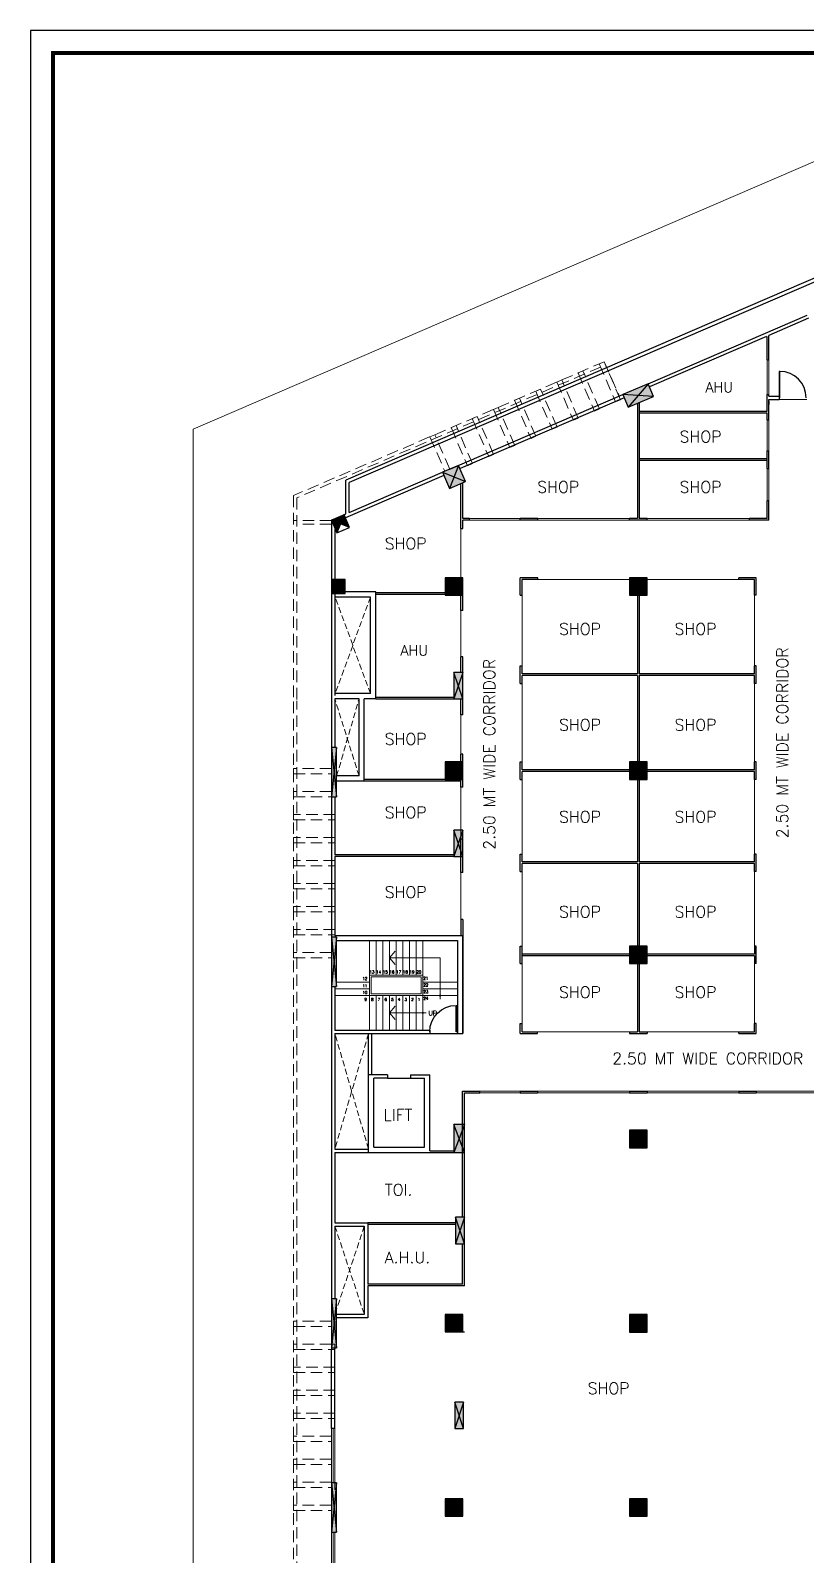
# Model space of a CAD drawing. Extents: x -14054 to 906348, y -36965 to 188562.
# Drawn here: x 159012 to 192694, y 74926 to 141154 of the extents above; entities that cross this region are included whole.
import ezdxf

# ---------------------------------------------------------------- set-up
doc = ezdxf.new("R2010")
doc.units = 0
doc.header["$LTSCALE"] = 1000
doc.header["$MEASUREMENT"] = 0
doc.linetypes.add('DASHED', pattern=[0.75, 0.5, -0.25])
doc.linetypes.add('HIDDEN', pattern=[0.375, 0.25, -0.125])
for name, color, linetype in [('BOR', 5, 'CONTINUOUS'), ('COL', 5, 'CONTINUOUS'), ('DOOR', 6, 'CONTINUOUS'), ('SOLID', 252, 'CONTINUOUS')]:
    doc.layers.add(name, color=color, linetype=linetype)
for name, color, linetype, lineweight in [('HIDDEN', 7, 'HIDDEN', 15), ('STAIR', 4, 'CONTINUOUS', 15), ('TEXT', 3, 'CONTINUOUS', 15), ('WALL', 2, 'CONTINUOUS', 30), ('WIN', 6, 'CONTINUOUS', 9)]:
    doc.layers.add(name, color=color, linetype=linetype, lineweight=lineweight)
doc.styles.add('ROMAN', font='ROMANS')

# ---------------------------------------------------------------- blocks, each defined once
blk = doc.blocks.new('*U46')
at = {"layer": 'SOLID'}
for points in [[(184954.55, 124789.35), (186056.5, 125264.43), (185818.96, 125815.41), (184717.01, 125340.33)], [(177199.25, 121270.99), (177897.15, 121571.87), (177596.27, 122269.77), (176898.36, 121968.89)], [(172070.76, 116709.38), (172670.76, 116709.38), (172670.76, 117309.38), (172070.76, 117309.38)], [(177012.76, 116629.38), (177772.76, 116629.38), (177772.76, 117389.38), (177012.76, 117389.38)], [(185012.76, 116629.38), (185772.76, 116629.38), (185772.76, 117389.38), (185012.76, 117389.38)], [(177392.76, 112124.38), (177772.76, 112124.38), (177772.76, 113274.38), (177392.76, 113274.38)], [(172070.76, 107877.88), (172300.76, 107877.88), (172300.76, 110012.88), (172070.76, 110012.88)], [(185012.76, 108629.38), (185772.76, 108629.38), (185772.76, 109389.38), (185012.76, 109389.38)], [(177392.76, 105276.88), (177772.76, 105276.88), (177772.76, 106426.88), (177392.76, 106426.88)], [(172070.76, 99642.88), (172300.76, 99642.88), (172300.76, 101777.88), (172070.76, 101777.88)], [(185012.76, 100629.38), (185772.76, 100629.38), (185772.76, 101389.38), (185012.76, 101389.38)], [(177392.76, 92427.38), (177842.76, 92427.38), (177842.76, 93647.38), (177392.76, 93647.38)], [(185012.76, 92633.38), (185772.76, 92633.38), (185772.76, 93393.38), (185012.76, 93393.38)], [(177462.76, 88464.38), (177842.76, 88464.38), (177842.76, 89614.38), (177462.76, 89614.38)], [(172070.76, 83941.88), (172300.76, 83941.88), (172300.76, 86076.88), (172070.76, 86076.88)], [(177012.76, 84633.38), (177772.76, 84633.38), (177772.76, 85393.38), (177012.76, 85393.38)], [(185012.76, 84629.38), (185772.76, 84629.38), (185772.76, 85389.38), (185012.76, 85389.38)], [(177432.76, 80438.38), (177812.76, 80438.38), (177812.76, 81588.38), (177432.76, 81588.38)], [(172070.76, 75941.88), (172300.76, 75941.88), (172300.76, 78076.88), (172070.76, 78076.88)], [(177012.76, 76633.38), (177772.76, 76633.38), (177772.76, 77393.38), (177012.76, 77393.38)], [(185012.76, 76629.38), (185772.76, 76629.38), (185772.76, 77389.38), (185012.76, 77389.38)]]:
    blk.add_hatch(color=256, dxfattribs=at).paths.add_polyline_path(points)
h = blk.add_hatch(color=256, dxfattribs=at)
h.paths.add_polyline_path([(172859.01, 119574.66), (172464.76, 119731.38), (172308.04, 119337.12)], flags=16)
h.paths.add_polyline_path([(172308.04, 119337.12), (172859.01, 119574.66), (172621.48, 120125.64), (172070.5, 119888.1)])
h = blk.add_hatch(color=256, dxfattribs=at)
h.paths.add_polyline_path([(177012.76, 108629.38), (177772.76, 108629.38), (177772.76, 109389.38), (177012.76, 109389.38)], flags=16)
edge = h.paths.add_edge_path()
edge.add_line((177772.76, 109389.38), (177012.76, 108629.38))
at = {"layer": 'BOR', "color": 2, "ltscale": 140}
blk.add_lwpolyline([(159012.48, 141154.49), (159012.48, 46410.42), (292146.11, 46410.42), (292146.11, 141154.49)], close=True, dxfattribs=at)
at = {"layer": 'BOR', "ltscale": 140, "const_width": 162.65}
blk.add_lwpolyline([(291170.2, 47386.33), (159988.39, 47386.33), (159988.39, 140178.57), (291170.2, 140178.57)], close=True, dxfattribs=at)
at = {"layer": 'COL', "color": 7}
for p, q in [((186056.5, 125264.43), (184717.01, 125340.33)), ((185818.96, 125815.41), (184954.55, 124789.35)), ((176898.36, 121968.89), (177897.15, 121571.87)), ((177596.27, 122269.77), (177199.25, 121270.99)), ((172859.01, 119574.66), (172070.5, 119888.1)), ((172621.48, 120125.64), (172308.04, 119337.12)), ((172670.76, 116709.38), (172070.76, 117309.38)), ((172670.76, 117309.38), (172070.76, 116709.38)), ((177772.76, 117389.38), (177012.76, 116629.38)), ((177012.76, 117389.38), (177772.76, 116629.38)), ((185772.76, 117389.38), (185012.76, 116629.38)), ((185012.76, 117389.38), (185772.76, 116629.38)), ((177772.76, 113274.38), (177392.76, 112124.38)), ((177772.76, 112124.38), (177392.76, 113274.38)), ((172070.76, 110012.88), (172300.76, 107877.88)), ((172300.76, 110012.88), (172070.76, 107877.88)), ((177772.76, 109389.38), (177012.76, 108629.38)), ((177012.76, 109389.38), (177772.76, 108629.38)), ((185772.76, 109389.38), (185012.76, 108629.38)), ((185012.76, 109389.38), (185772.76, 108629.38)), ((177772.76, 106426.88), (177392.76, 105276.88)), ((177772.76, 105276.88), (177392.76, 106426.88)), ((172070.76, 101777.88), (172300.76, 99642.88)), ((172300.76, 101777.88), (172070.76, 99642.88)), ((185772.76, 101389.38), (185012.76, 100629.38)), ((185012.76, 101389.38), (185772.76, 100629.38)), ((177842.76, 93647.38), (177392.76, 92427.38)), ((177842.76, 92427.38), (177392.76, 93647.38)), ((185772.76, 93393.38), (185012.76, 92633.38)), ((185012.76, 93393.38), (185772.76, 92633.38)), ((177842.76, 89614.38), (177462.76, 88464.38)), ((177842.76, 88464.38), (177462.76, 89614.38)), ((172070.76, 86076.88), (172300.76, 83941.88)), ((172300.76, 86076.88), (172070.76, 83941.88)), ((177772.76, 85393.38), (177012.76, 84633.38)), ((177012.76, 85393.38), (177772.76, 84633.38)), ((185772.76, 85389.38), (185012.76, 84629.38)), ((185012.76, 85389.38), (185772.76, 84629.38)), ((177812.76, 81588.38), (177432.76, 80438.38)), ((177812.76, 80438.38), (177432.76, 81588.38)), ((172070.76, 78076.88), (172300.76, 75941.88)), ((172300.76, 78076.88), (172070.76, 75941.88)), ((177772.76, 77393.38), (177012.76, 76633.38)), ((177012.76, 77393.38), (177772.76, 76633.38)), ((185772.76, 77389.38), (185012.76, 76629.38)), ((185012.76, 77389.38), (185772.76, 76629.38))]:
    blk.add_line(p, q, dxfattribs=at)
at = {"layer": 'COL'}
for points in [[(184954.55, 124789.35), (186056.5, 125264.43), (185818.96, 125815.41), (184717.01, 125340.33)], [(177199.25, 121270.99), (177897.15, 121571.87), (177596.27, 122269.77), (176898.36, 121968.89)], [(172308.04, 119337.12), (172859.01, 119574.66), (172621.48, 120125.64), (172070.5, 119888.1)], [(172070.76, 116709.38), (172670.76, 116709.38), (172670.76, 117309.38), (172070.76, 117309.38)], [(177012.76, 116629.38), (177772.76, 116629.38), (177772.76, 117389.38), (177012.76, 117389.38)], [(185012.76, 116629.38), (185772.76, 116629.38), (185772.76, 117389.38), (185012.76, 117389.38)], [(177392.76, 112124.38), (177772.76, 112124.38), (177772.76, 113274.38), (177392.76, 113274.38)], [(172070.76, 107877.88), (172300.76, 107877.88), (172300.76, 110012.88), (172070.76, 110012.88)], [(177012.76, 108629.38), (177772.76, 108629.38), (177772.76, 109389.38), (177012.76, 109389.38)], [(185012.76, 108629.38), (185772.76, 108629.38), (185772.76, 109389.38), (185012.76, 109389.38)], [(177392.76, 105276.88), (177772.76, 105276.88), (177772.76, 106426.88), (177392.76, 106426.88)], [(172070.76, 99642.88), (172300.76, 99642.88), (172300.76, 101777.88), (172070.76, 101777.88)], [(185012.76, 100629.38), (185772.76, 100629.38), (185772.76, 101389.38), (185012.76, 101389.38)], [(177392.76, 92427.38), (177842.76, 92427.38), (177842.76, 93647.38), (177392.76, 93647.38)], [(185012.76, 92633.38), (185772.76, 92633.38), (185772.76, 93393.38), (185012.76, 93393.38)], [(177462.76, 88464.38), (177842.76, 88464.38), (177842.76, 89614.38), (177462.76, 89614.38)], [(172070.76, 83941.88), (172300.76, 83941.88), (172300.76, 86076.88), (172070.76, 86076.88)], [(177012.76, 84633.38), (177772.76, 84633.38), (177772.76, 85393.38), (177012.76, 85393.38)], [(185012.76, 84629.38), (185772.76, 84629.38), (185772.76, 85389.38), (185012.76, 85389.38)], [(177432.76, 80438.38), (177812.76, 80438.38), (177812.76, 81588.38), (177432.76, 81588.38)], [(172070.76, 75941.88), (172300.76, 75941.88), (172300.76, 78076.88), (172070.76, 78076.88)], [(177012.76, 76633.38), (177772.76, 76633.38), (177772.76, 77393.38), (177012.76, 77393.38)], [(185012.76, 76629.38), (185772.76, 76629.38), (185772.76, 77389.38), (185012.76, 77389.38)]]:
    blk.add_lwpolyline(points, close=True, dxfattribs=at)
at = {"layer": 'DOOR'}
blk.add_line((176342.76, 97593.38), (177542.76, 97593.38), dxfattribs=at)
at = {"layer": 'DOOR', "linetype": 'Continuous'}
blk.add_line((174505.26, 95657.38), (175505.26, 95657.38), dxfattribs=at)
at = {"layer": 'DOOR'}
for points in [[(192681.36, 125201.24, 0.41421356), (191531.36, 126351.24), (191506.36, 126351.24), (191506.36, 125201.24), (191531.36, 125201.24), (191531.36, 126351.24)], [(176342.76, 97668.38, -0.41421356), (177492.76, 98818.38), (177517.76, 98818.38), (177517.76, 97668.38), (177492.76, 97668.38), (177492.76, 98818.38)]]:
    blk.add_lwpolyline(points, format="xyb", dxfattribs=at)
at = {"layer": 'HIDDEN'}
for p, q in [((173775.98, 112354.37), (172224.81, 116549.38)), ((173775.98, 116549.37), (172224.81, 112354.37)), ((173270.75, 108779.61), (172224.81, 112124.37)), ((172300.76, 108779.61), (173270.8, 112124.37)), ((173682.98, 97593.38), (172224.81, 92577.38)), ((173682.98, 92577.38), (172224.81, 97593.38)), ((173500.76, 89227.38), (172220.76, 85393.38)), ((172224.81, 89227.38), (173500.76, 85393.38))]:
    blk.add_line(p, q, dxfattribs=at)
at = {"layer": 'STAIR', "linetype": 'DASHED'}
for p, q in [((183909.01, 126768.55), (170427.6, 120956.03)), ((183757.19, 126539.75), (170577.6, 120857.35)), ((183909.01, 126768.55), (184583.75, 125262.64)), ((170427.6, 120956.03), (170427.62, 112035.64)), ((170577.6, 120857.35), (170577.62, 112035.64)), ((172077.6, 119870.6), (170427.6, 119870.6)), ((172077.6, 119720.6), (170577.6, 119720.6)), ((170427.53, 71010.24), (170427.75, 112035.65)), ((170577.53, 71160.24), (170577.75, 112035.65))]:
    blk.add_line(p, q, dxfattribs=at)
at = {"layer": 'STAIR'}
for p, q in [((173720.76, 100127.88), (173720.76, 101627.88)), ((174011.01, 100127.88), (174011.01, 101627.88)), ((174301.26, 100127.88), (174301.26, 101627.88)), ((174591.51, 100127.88), (174591.51, 101627.88)), ((174881.76, 100127.88), (174881.76, 101627.88)), ((175172.01, 100127.88), (175172.01, 101627.88)), ((175462.26, 100127.88), (175462.26, 101627.88)), ((175752.51, 100127.88), (175752.51, 101627.88)), ((176042.76, 100127.88), (176042.76, 101627.88)), ((172220.76, 99540.63), (173720.76, 99540.63)), ((172300.76, 99830.63), (173720.76, 99830.63)), ((177542.76, 99830.63), (176042.76, 99830.63)), ((177542.76, 99540.63), (176042.76, 99540.63)), ((172220.76, 99250.63), (173720.76, 99250.63)), ((173720.76, 99243.38), (173720.76, 97743.38)), ((174011.01, 97743.38), (174011.01, 99243.38)), ((174301.26, 97743.38), (174301.26, 99243.38)), ((174591.51, 97743.38), (174591.51, 99243.38)), ((174881.76, 97743.38), (174881.76, 99243.38)), ((175172.01, 97743.38), (175172.01, 99243.38)), ((175462.26, 97743.38), (175462.26, 99243.38)), ((175752.51, 97743.38), (175752.51, 99243.38)), ((177542.76, 99250.63), (176042.76, 99250.63)), ((176042.76, 97743.38), (176042.76, 99243.38))]:
    blk.add_line(p, q, dxfattribs=at)
at = {"layer": 'STAIR', "linetype": 'Continuous'}
for p, q in [((174591.51, 100877.88), (176792.76, 100877.88)), ((176792.76, 99093.38), (176792.76, 100877.88)), ((174591.51, 98493.38), (176192.76, 98493.38))]:
    blk.add_line(p, q, dxfattribs=at)
at = {"layer": 'STAIR', "linetype": 'DASHED'}
for points in [[(184621.66, 125115.64), (183909.01, 126768.55), (183697.8, 126677.49), (184410.46, 125024.57)], [(182785.09, 124323.8), (182072.44, 125976.71), (181861.23, 125885.65), (182573.89, 124232.74)], [(183703.38, 124719.72), (182990.72, 126372.63), (182779.52, 126281.57), (183492.17, 124628.66)], [(180948.52, 123531.96), (180235.87, 125184.87), (180024.66, 125093.81), (180737.32, 123440.9)], [(181866.81, 123927.88), (181154.15, 125580.79), (180942.95, 125489.73), (181655.6, 123836.82)], [(180030.24, 123136.04), (179317.58, 124788.95), (179106.38, 124697.89), (179819.03, 123044.98)], [(178193.67, 122344.2), (177481.01, 123997.11), (177269.81, 123906.05), (177982.46, 122253.14)], [(179111.95, 122740.12), (178399.3, 124393.03), (178188.09, 124301.97), (178900.75, 122649.06)], [(172227.69, 107107.47), (170427.69, 107107.47), (170427.69, 106877.47), (172227.69, 106877.47)], [(172227.69, 106107.47), (170427.69, 106107.47), (170427.69, 105877.47), (172227.69, 105877.47)], [(172227.69, 105107.47), (170427.69, 105107.47), (170427.69, 104877.47), (172227.69, 104877.47)], [(172227.69, 104107.47), (170427.69, 104107.47), (170427.69, 103877.47), (172227.69, 103877.47)], [(172227.69, 103107.47), (170427.69, 103107.47), (170427.69, 102877.47), (172227.69, 102877.47)], [(172227.69, 102107.47), (170427.69, 102107.47), (170427.69, 101877.47), (172227.69, 101877.47)], [(172227.56, 83107.47), (170427.56, 83107.47), (170427.56, 82877.47), (172227.56, 82877.47)], [(172227.56, 82107.47), (170427.56, 82107.47), (170427.56, 81877.47), (172227.56, 81877.47)], [(172227.56, 81107.47), (170427.56, 81107.47), (170427.56, 80877.47), (172227.56, 80877.47)]]:
    blk.add_lwpolyline(points, close=True, dxfattribs=at)
for points in [[(177208.79, 122102.72), (176562.73, 123601.19), (176351.52, 123510.13), (176997.58, 122011.67)], [(172070.76, 109107.47), (170427.69, 109107.47), (170427.69, 108877.47), (172070.76, 108877.47)], [(172070.76, 108107.47), (170427.69, 108107.47), (170427.69, 107877.47), (172074.81, 107877.47)], [(172070.76, 101107.47), (170427.69, 101107.47), (170427.69, 100877.47), (172070.76, 100877.47)], [(172070.76, 85107.47), (170427.56, 85107.47), (170427.56, 84877.47), (172070.76, 84877.47)], [(172171.55, 84877.47), (172227.56, 84877.47), (172227.56, 85107.47), (172175.19, 85107.47)], [(172070.76, 84107.47), (170427.56, 84107.47), (170427.56, 83877.47), (172227.56, 83877.47), (172227.56, 84107.47), (172088.6, 84107.47)], [(172074.81, 80107.47), (170427.56, 80107.47), (170427.56, 79877.47), (172074.81, 79877.47)], [(172074.81, 79107.47), (170427.56, 79107.47), (170427.56, 78877.47), (172074.81, 78877.47)], [(172074.81, 78107.47), (170427.56, 78107.47), (170427.56, 77877.47), (172074.81, 77877.47)], [(172070.76, 77107.47), (170427.56, 77107.47), (170427.56, 76877.47), (172070.76, 76877.47)]]:
    blk.add_lwpolyline(points, dxfattribs=at)
at = {"layer": 'STAIR', "linetype": 'Continuous'}
for points in [[(174841.51, 101165.56), (174591.51, 100877.88), (174841.51, 100590.2)], [(174841.51, 98781.06), (174591.51, 98493.38), (174841.51, 98205.7)]]:
    blk.add_lwpolyline(points, dxfattribs=at)
at = {"layer": 'STAIR', "color": 3}
for points in [[(173720.76, 99243.38), (173720.76, 100127.88), (176042.76, 100127.88), (176042.76, 99243.38)], [(173795.76, 99318.38), (173795.76, 100052.88), (175967.76, 100052.88), (175967.76, 99318.38)]]:
    blk.add_lwpolyline(points, close=True, dxfattribs=at)
at = {"layer": 'STAIR', "linetype": 'Continuous', "const_width": 50}
for points in [[(176817.76, 99243.38, 1), (176767.76, 99243.38, 1)], [(176067.76, 98493.38, 1), (176017.76, 98493.38, 1)]]:
    blk.add_lwpolyline(points, format="xyb", close=True, dxfattribs=at)
at = {"layer": 'TEXT', "color": 3, "ltscale": 140}
for q in [(199124.97, 138085.79), (166074.81, 71677.38)]:
    blk.add_line((166074.81, 123835.85), q, dxfattribs=at)
at = {"layer": 'WALL'}
for p, q in [((201032.37, 133845.5), (172695.5, 121627.74)), ((201063.33, 133695.5), (172845.5, 121529.07)), ((192783.55, 128654.22), (191059.76, 127911.09)), ((190959.76, 127867.98), (185878.45, 125677.42)), ((190984.76, 126848.97), (190984.76, 127867.41)), ((191059.76, 126848.97), (191059.76, 127911.09)), ((190984.76, 126848.97), (191059.76, 126848.97)), ((184776.49, 125202.36), (177655.46, 122132.47)), ((190984.76, 124626.88), (190984.76, 125348.97)), ((190984.76, 125348.97), (191059.76, 125348.97)), ((191059.36, 125274.38), (191506.36, 125274.38)), ((191059.76, 125274.38), (191059.76, 125348.97)), ((191506.36, 125274.38), (191506.36, 125124.38)), ((185355.06, 124962.02), (185355.06, 119964.38)), ((185430.26, 124994.44), (185430.26, 119964.38)), ((185430.26, 124626.88), (190984.76, 124626.88)), ((185430.26, 124551.88), (190984.76, 124551.88)), ((190984.76, 124248.22), (190984.76, 124551.88)), ((191059.36, 125124.38), (191506.36, 125124.38)), ((191059.36, 125060.61), (191059.36, 124910.61)), ((191059.76, 124248.22), (191059.76, 125124.38)), ((191059.76, 124526.89), (191059.76, 124526.88)), ((190984.76, 124248.22), (191059.76, 124248.22)), ((190984.76, 122551.88), (185430.26, 122551.88)), ((190984.76, 122894.38), (191059.76, 122894.38)), ((190984.76, 122134.38), (190984.76, 122894.38)), ((191059.76, 122134.38), (191059.76, 122894.38)), ((190984.76, 122476.88), (185430.26, 122476.88)), ((190984.76, 122134.38), (191059.76, 122134.38)), ((176957.56, 121831.6), (172680.86, 119987.9)), ((172695.5, 120157.57), (172695.5, 121627.74)), ((172845.5, 120222.24), (172845.5, 121529.07)), ((177697.76, 119520.85), (177697.76, 121485.91)), ((177772.76, 119964.38), (177772.76, 121518.24)), ((190984.76, 119964.38), (190984.76, 120724.38)), ((191059.76, 120724.38), (190984.76, 120724.38)), ((191059.76, 119889.38), (191059.76, 120724.38)), ((178072.76, 119964.38), (177772.76, 119964.38)), ((177772.76, 119520.85), (177772.76, 119889.38)), ((178072.76, 119889.38), (177772.76, 119889.38)), ((178072.76, 119889.38), (178072.76, 119964.38)), ((181032.76, 119964.38), (180272.76, 119964.38)), ((180272.76, 119889.38), (180272.76, 119964.38)), ((181032.76, 119889.38), (180272.76, 119889.38)), ((181032.76, 119889.38), (181032.76, 119964.38)), ((185012.76, 119889.38), (185012.76, 119964.38)), ((185355.06, 119964.38), (185012.76, 119964.38)), ((185772.76, 119889.38), (185012.76, 119889.38)), ((185772.76, 119964.38), (185430.26, 119964.38)), ((185772.76, 119889.38), (185772.76, 119964.38)), ((190984.76, 119964.38), (190224.76, 119964.38)), ((190224.76, 119889.38), (190224.76, 119964.38)), ((191059.76, 119889.38), (190224.76, 119889.38)), ((177697.76, 119520.85), (177772.76, 119520.85)), ((180272.76, 116630.63), (180272.76, 117389.38)), ((181031.76, 117389.38), (180272.76, 117389.38)), ((180347.76, 116630.63), (180347.76, 117314.38)), ((181031.76, 117314.38), (180347.76, 117314.38)), ((181031.76, 117314.38), (181031.76, 117389.38)), ((190512.76, 117389.38), (189753.76, 117389.38)), ((189753.76, 117314.38), (189753.76, 117389.38)), ((190437.76, 117314.38), (189753.76, 117314.38)), ((190437.76, 116630.63), (190437.76, 117314.38)), ((190512.76, 116630.63), (190512.76, 117389.38)), ((174005.76, 116779.38), (172670.76, 116779.38)), ((174005.76, 116779.38), (172670.76, 116779.38)), ((174005.76, 112124.37), (174005.76, 116779.38)), ((177012.76, 116729.38), (174005.76, 116729.38)), ((177012.76, 116654.38), (174005.76, 116654.38)), ((177697.76, 115969.38), (177697.76, 116629.38)), ((177772.76, 115969.38), (177772.76, 116629.38)), ((180272.76, 116630.63), (180347.76, 116630.63)), ((185355.26, 116629.38), (185355.26, 113217.88)), ((185430.26, 116629.38), (185430.26, 113217.88)), ((190512.76, 116630.63), (190437.76, 116630.63)), ((173775.76, 116549.38), (172224.81, 116549.38)), ((173775.76, 116549.38), (172224.81, 116549.38)), ((173775.76, 112354.37), (173775.76, 116549.38)), ((177772.76, 115969.38), (177697.76, 115969.38)), ((177772.76, 113959.38), (177697.76, 113959.38)), ((177697.76, 113274.38), (177697.76, 113959.38)), ((177772.76, 113274.38), (177772.76, 113959.38)), ((180272.76, 113560.38), (180347.76, 113560.38)), ((180272.76, 112800.38), (180272.76, 113560.38)), ((180347.76, 113217.88), (180347.76, 113560.38)), ((190512.76, 113560.38), (190437.76, 113560.38)), ((190437.76, 113217.88), (190437.76, 113560.38)), ((190512.76, 112800.38), (190512.76, 113560.38)), ((180272.76, 112800.38), (180347.76, 112800.38)), ((185355.26, 113217.88), (180347.76, 113217.88)), ((180347.76, 112800.38), (180347.76, 113142.88)), ((185355.26, 113142.88), (180347.76, 113142.88)), ((185355.26, 113142.88), (185355.26, 109389.38)), ((190437.76, 113217.88), (185430.26, 113217.88)), ((190437.76, 113142.88), (185430.26, 113142.88)), ((185430.26, 113142.88), (185430.26, 109389.38)), ((190437.76, 112800.38), (190437.76, 113142.88)), ((190512.76, 112800.38), (190437.76, 112800.38)), ((174005.76, 112199.38), (177392.76, 112199.38)), ((174005.76, 112124.38), (177392.76, 112124.38)), ((177697.76, 111439.38), (177697.76, 112124.38)), ((177772.76, 111439.38), (177772.76, 112124.38)), ((177772.76, 111439.38), (177697.76, 111439.38)), ((177772.76, 109731.88), (177697.76, 109731.88)), ((177697.76, 109389.38), (177697.76, 109731.88)), ((177772.76, 109389.38), (177772.76, 109731.88)), ((180272.76, 109389.38), (180347.76, 109389.38)), ((180272.76, 108629.38), (180272.76, 109389.38)), ((180347.76, 109046.88), (180347.76, 109389.38)), ((190512.76, 109389.38), (190437.76, 109389.38)), ((190437.76, 109046.88), (190437.76, 109389.38)), ((190512.76, 108629.38), (190512.76, 109389.38)), ((177697.76, 108624.61), (173500.75, 108624.61)), ((177697.76, 108286.88), (177697.76, 108629.38)), ((177772.76, 108286.88), (177772.76, 108629.38)), ((180272.76, 108629.38), (180347.76, 108629.38)), ((185012.76, 109046.88), (180347.76, 109046.88)), ((180347.76, 108629.38), (180347.76, 108971.88)), ((185012.76, 108971.88), (180347.76, 108971.88)), ((185355.26, 108629.38), (185355.26, 105046.88)), ((185430.26, 108629.38), (185430.26, 105046.88)), ((190437.76, 109046.88), (185772.76, 109046.88)), ((190437.76, 108971.88), (185772.76, 108971.88)), ((190437.76, 108629.38), (190437.76, 108971.88)), ((190512.76, 108629.38), (190437.76, 108629.38)), ((177697.76, 108549.61), (173500.75, 108549.61)), ((177772.76, 108286.88), (177697.76, 108286.88)), ((177772.76, 106036.88), (177697.76, 106036.88)), ((177697.76, 104591.88), (177697.76, 106036.88)), ((177772.76, 104591.88), (177772.76, 106036.88)), ((177392.76, 105351.88), (172224.81, 105351.88)), ((180272.76, 105389.38), (180347.76, 105389.38)), ((180272.76, 104629.38), (180272.76, 105389.38)), ((180347.76, 105046.88), (180347.76, 105389.38)), ((190512.76, 105389.38), (190437.76, 105389.38)), ((190437.76, 105046.88), (190437.76, 105389.38)), ((190512.76, 104629.38), (190512.76, 105389.38)), ((177392.76, 105276.88), (172224.81, 105276.88)), ((185355.26, 105046.88), (180347.76, 105046.88)), ((180347.76, 104629.38), (180347.76, 104971.88)), ((185355.26, 104971.88), (180347.76, 104971.88)), ((185355.26, 104971.88), (185355.26, 101389.38)), ((190437.76, 105046.88), (185430.26, 105046.88)), ((190437.76, 104971.88), (185430.26, 104971.88)), ((185430.26, 104971.88), (185430.26, 101389.38)), ((190437.76, 104629.38), (190437.76, 104971.88)), ((177772.76, 104591.88), (177697.76, 104591.88)), ((180272.76, 104629.38), (180347.76, 104629.38)), ((190512.76, 104629.38), (190437.76, 104629.38)), ((177772.76, 102542.88), (177697.76, 102542.88)), ((177697.76, 102542.88), (177697.76, 101857.88)), ((177772.76, 102542.88), (177772.76, 101857.88)), ((172224.81, 101857.88), (177772.76, 101857.88)), ((172300.76, 101627.88), (177542.76, 101627.88)), ((177542.76, 101627.88), (177542.76, 97593.38)), ((177772.76, 101857.88), (177772.76, 97593.38)), ((177772.76, 97593.38), (177772.76, 101857.88)), ((180272.76, 101389.38), (180347.76, 101389.38)), ((180272.76, 100629.38), (180272.76, 101389.38)), ((180347.76, 100629.38), (180347.76, 101389.38)), ((190512.76, 101389.38), (190437.76, 101389.38)), ((190437.76, 101389.38), (190437.76, 101046.88)), ((190512.76, 100629.38), (190512.76, 101389.38)), ((185012.76, 101046.88), (180347.76, 101046.88)), ((185012.76, 100971.88), (180347.76, 100971.88)), ((190437.76, 101046.88), (185772.76, 101046.88)), ((190437.76, 100971.88), (185772.76, 100971.88)), ((190437.76, 100971.88), (190437.76, 100629.38)), ((180272.76, 100629.38), (180347.76, 100629.38)), ((185355.26, 100629.38), (185355.26, 97668.38)), ((185430.26, 100629.38), (185430.26, 97668.38)), ((190512.76, 100629.38), (190437.76, 100629.38)), ((177772.76, 98079.29), (177772.76, 98229.29)), ((180272.76, 98023.38), (180347.76, 98023.38)), ((180272.76, 97593.38), (180272.76, 98023.38)), ((180347.76, 97668.38), (180347.76, 98023.38)), ((190512.76, 98023.38), (190437.76, 98023.38)), ((190437.76, 97668.38), (190437.76, 98023.38)), ((190512.76, 97593.38), (190512.76, 98023.38)), ((172224.81, 97743.38), (176342.76, 97743.38)), ((172224.81, 97593.38), (176342.76, 97593.38)), ((173682.98, 92427.38), (173682.98, 97593.38)), ((173832.98, 95807.38), (173832.98, 97593.38)), ((176342.76, 97743.38), (176342.76, 97593.38)), ((177542.76, 97593.38), (177772.76, 97593.38)), ((180272.76, 97593.38), (181022.76, 97593.38)), ((180347.76, 97668.38), (181022.76, 97668.38)), ((181022.76, 97593.38), (181022.76, 97668.38)), ((185012.76, 97668.38), (185012.76, 97593.38)), ((185012.76, 97668.38), (185355.26, 97668.38)), ((185012.76, 97593.38), (185772.76, 97593.38)), ((185430.26, 97668.38), (185772.76, 97668.38)), ((185772.76, 97668.38), (185772.76, 97593.38)), ((189762.76, 97593.38), (189762.76, 97668.38)), ((189762.76, 97668.38), (190437.76, 97668.38)), ((189762.76, 97593.38), (190512.76, 97593.38)), ((174505.26, 95807.38), (173682.98, 95807.38)), ((173912.98, 92657.38), (173912.98, 95657.38)), ((174505.26, 95657.38), (173912.98, 95657.38)), ((174505.26, 95807.38), (174505.26, 95657.38)), ((175505.26, 95807.38), (176342.98, 95807.38)), ((175505.26, 95807.38), (175505.26, 95657.38)), ((175505.26, 95657.38), (176112.98, 95657.38)), ((176112.98, 92657.38), (176112.98, 95657.38)), ((176342.98, 92502.38), (176342.98, 95807.38)), ((177767.76, 95093.38), (178517.76, 95093.38)), ((177767.76, 89614.38), (177767.76, 95093.38)), ((177842.76, 95018.38), (178517.76, 95018.38)), ((177842.76, 86633.38), (177842.76, 95018.38)), ((178517.76, 95018.38), (178517.76, 95093.38)), ((180272.76, 95093.38), (180272.76, 95018.38)), ((180272.76, 95093.38), (181022.76, 95093.38)), ((180272.76, 95018.38), (181022.76, 95018.38)), ((181022.76, 95093.38), (181022.76, 95018.38)), ((185012.76, 95093.38), (185012.76, 95018.38)), ((185012.76, 95093.38), (185772.76, 95093.38)), ((185012.76, 95018.38), (185772.76, 95018.38)), ((185772.76, 95093.38), (185772.76, 95018.38)), ((189762.76, 95093.38), (189762.76, 95018.38)), ((189762.76, 95093.38), (190512.76, 95093.38)), ((189762.76, 95018.38), (190512.76, 95018.38)), ((190512.76, 95093.38), (190512.76, 95018.38)), ((172220.76, 92427.38), (176342.98, 92427.38)), ((172224.81, 92577.38), (173682.98, 92577.38)), ((173912.98, 92657.38), (176112.98, 92657.38)), ((176342.98, 92502.38), (177417.76, 92502.38)), ((176342.98, 92427.38), (177417.76, 92427.38)), ((172224.81, 89377.38), (173650.76, 89377.38)), ((172224.81, 89227.38), (173500.76, 89227.38)), ((173500.76, 89227.87), (173500.76, 85393.38)), ((173650.76, 89377.38), (173650.76, 86708.38)), ((177462.76, 89377.38), (173650.76, 89377.38)), ((177432.76, 89375.68), (173650.76, 89375.68)), ((177462.76, 89300.68), (173650.76, 89300.68)), ((177767.76, 86708.38), (177767.76, 88464.38)), ((177767.76, 86708.38), (173650.76, 86708.38)), ((177842.76, 86633.38), (173650.76, 86633.38)), ((173650.76, 86633.38), (173650.76, 85243.38)), ((177767.76, 84638.38), (177842.76, 84638.38)), ((172074.81, 80438.38), (172074.81, 83877.47)), ((172227.56, 80438.38), (172227.56, 83941.88)), ((172227.56, 80438.38), (172074.81, 80438.38))]:
    blk.add_line(p, q, dxfattribs=at)
at = {"layer": 'WALL', "color": 2, "ltscale": 140}
for p, q in [((185818.59, 125814.96), (192724.89, 128792.28)), ((177208.6, 122103.18), (184717.55, 125340.3)), ((172845.5, 120222.24), (176898.36, 121968.89)), ((172074.81, 119889.99), (172695.5, 120157.57)), ((172074.81, 119889.99), (172074.81, 117305.33)), ((172224.81, 119530.17), (172224.81, 117309.38)), ((172074.81, 116713.44), (172074.81, 110012.88)), ((172224.81, 116709.38), (172224.81, 112274.38)), ((172224.81, 112579.38), (172224.81, 112354.37)), ((172224.81, 112124.38), (172224.81, 110012.88)), ((172074.81, 107877.88), (172074.81, 101777.88)), ((172224.81, 107877.88), (172224.81, 105351.88)), ((172224.81, 105276.88), (172224.81, 101857.88)), ((172074.81, 99642.88), (172074.81, 86076.88)), ((172224.81, 99642.88), (172224.81, 97743.38)), ((172224.81, 97593.38), (172224.81, 92577.38)), ((172224.81, 92427.38), (172224.81, 89377.38)), ((172224.81, 89227.38), (172224.81, 86076.88)), ((172224.81, 85405.53), (172224.81, 85393.38)), ((172074.81, 83941.88), (172074.81, 83877.47))]:
    blk.add_line(p, q, dxfattribs=at)
at = {"layer": 'WALL', "linetype": 'Continuous'}
for p, q in [((173775.76, 112354.37), (172224.81, 112354.37)), ((173270.75, 112124.37), (172224.81, 112124.37)), ((173270.75, 108779.61), (173270.75, 112124.37)), ((174005.76, 112124.37), (173500.75, 112124.37)), ((173500.75, 108549.61), (173500.75, 112124.37)), ((173270.75, 108779.61), (172300.76, 108779.61)), ((173500.75, 108549.61), (172300.76, 108549.61)), ((173500.76, 85393.38), (172300.76, 85393.38)), ((173650.76, 85243.38), (172300.76, 85243.38))]:
    blk.add_line(p, q, dxfattribs=at)
at = {"layer": 'WIN'}
for p, q in [((190984.76, 125348.97), (190984.76, 126848.97)), ((191059.76, 125348.97), (191059.76, 126848.97)), ((192706.36, 125124.38), (191506.36, 125124.38)), ((190984.76, 122894.38), (190984.76, 124248.22)), ((191059.76, 122894.38), (191059.76, 124248.22)), ((190984.76, 120724.38), (190984.76, 122134.38)), ((191059.76, 122134.38), (191059.76, 120724.38)), ((178072.76, 119964.38), (180272.76, 119964.38)), ((180272.76, 119889.38), (178072.76, 119889.38)), ((181032.76, 119964.38), (185012.76, 119964.38)), ((185012.76, 119889.38), (181032.76, 119889.38)), ((185772.76, 119964.38), (190224.76, 119964.38)), ((190224.76, 119889.38), (185772.76, 119889.38)), ((177697.76, 119520.85), (177697.76, 117389.38)), ((185012.76, 117314.38), (181031.76, 117314.38)), ((189753.76, 117314.38), (185772.76, 117314.38)), ((180347.76, 116630.63), (180347.76, 113560.38)), ((190437.76, 116630.63), (190437.76, 113560.38)), ((177697.76, 115969.38), (177697.76, 113959.38)), ((180347.76, 112800.38), (180347.76, 109389.38)), ((190437.76, 112800.38), (190437.76, 109389.38)), ((177697.76, 111439.38), (177697.76, 109731.88)), ((180347.76, 108629.38), (180347.76, 105389.38)), ((190437.76, 108629.38), (190437.76, 105389.38)), ((177697.76, 108286.88), (177697.76, 106036.88)), ((177697.76, 104591.88), (177697.76, 102542.88)), ((180347.76, 104629.38), (180347.76, 101389.38)), ((190437.76, 104629.38), (190437.76, 101389.38)), ((180347.76, 100629.38), (180347.76, 98023.38)), ((190437.76, 100629.38), (190437.76, 98023.38)), ((185012.76, 97668.38), (181022.75, 97668.38)), ((185772.76, 97668.38), (189762.76, 97668.38)), ((180272.76, 95093.38), (178517.76, 95093.38)), ((178517.76, 95018.38), (180272.76, 95018.38)), ((185012.76, 95093.38), (181022.76, 95093.38)), ((181022.76, 95018.38), (185012.76, 95018.38)), ((189762.76, 95093.38), (185772.76, 95093.38)), ((185772.76, 95018.38), (189762.76, 95018.38)), ((190512.76, 95093.38), (193012.76, 95093.38)), ((190512.76, 95018.38), (193012.76, 95018.38)), ((172074.81, 80438.38), (172074.81, 77773.88)), ((172151.19, 80438.38), (172151.19, 78076.88)), ((172224.81, 77773.88), (172224.81, 80438.38)), ((172074.81, 75941.88), (172074.81, 73277.38)), ((172149.81, 75941.88), (172149.81, 73277.38)), ((172224.81, 73277.38), (172224.81, 75941.88))]:
    blk.add_line(p, q, dxfattribs=at)
at = {"layer": 'TEXT', "color": 3, "ltscale": 140, "style": 'ROMAN'}
for s, height, p in [('AHU', 450, (188310.49, 125437.65)), ('SHOP', 500, (187185.21, 123268.23)), ('SHOP', 500, (181005.71, 121080.23)), ('SHOP', 500, (187185.21, 121080.23)), ('SHOP', 500, (174388.71, 118622.23)), ('SHOP', 500, (181955.71, 114915.23)), ('SHOP', 500, (186966.21, 114915.23)), ('AHU', 450, (175071.82, 114007.6)), ('SHOP', 500, (174388.71, 110132.73)), ('SHOP', 500, (181955.71, 110750.23)), ('SHOP', 500, (186966.21, 110750.23)), ('SHOP', 500, (174388.71, 106944.23)), ('SHOP', 500, (181955.71, 106753.23)), ('SHOP', 500, (186966.21, 106753.23)), ('SHOP', 500, (174388.71, 103482.73)), ('SHOP', 500, (181955.71, 102630.23)), ('SHOP', 500, (186966.21, 102630.23)), ('12', 125, (173417.8, 99918.5)), ('13', 125, (173725.38, 100205.08)), ('14', 125, (174015.63, 100205.08)), ('15', 125, (174305.88, 100205.08)), ('16', 125, (174596.13, 100205.08)), ('17', 125, (174886.38, 100205.08)), ('18', 125, (175176.63, 100205.08)), ('19', 125, (175466.88, 100205.08)), ('20', 125, (175757.13, 100205.08)), ('21', 125, (176065.05, 99932.59)), ('11', 125, (173417.8, 99604.1)), ('10', 125, (173417.8, 99313.66)), ('22', 125, (176065.05, 99635.82)), ('23', 125, (176065.05, 99345.82)), ('SHOP', 500, (181955.71, 99138.23)), ('SHOP', 500, (186966.21, 99138.23)), ('9', 125, (173505.8, 99012.08)), ('8', 125, (173796.05, 99012.08)), ('7', 125, (174086.3, 99012.08)), ('6', 125, (174376.55, 99012.08)), ('5', 125, (174666.8, 99012.08)), ('4', 125, (174957.05, 99012.08)), ('3', 125, (175247.3, 99012.08)), ('2', 125, (175537.55, 99012.08)), ('1', 125, (175827.8, 99012.08)), ('24', 125, (176065.05, 99055.82)), ('UP', 200, (176288.1, 98381.58)), ('2.50 MT WIDE CORRIDOR', 500, (184260.71, 96260.73)), ('LIFT', 500, (174328.02, 93808.25)), ('TOI.', 500, (174388.71, 90554.73)), ('A.H.U.', 500, (174388.71, 87620.23)), ('SHOP', 500, (183194.71, 81938.23))]:
    blk.add_text(s, height=height, dxfattribs=at).set_placement(p)
for p in [(191895.12, 106074.23), (179175.47, 105572.73)]:
    blk.add_text('2.50 MT WIDE CORRIDOR', height=500, rotation=90, dxfattribs=at).set_placement(p)

msp = doc.modelspace()

# ---------------------------------------------------------------- block references
at = {"layer": 'TEXT'}
msp.add_blockref('*U46', (0, 0), dxfattribs=at)

doc.saveas('drawing.dxf')
